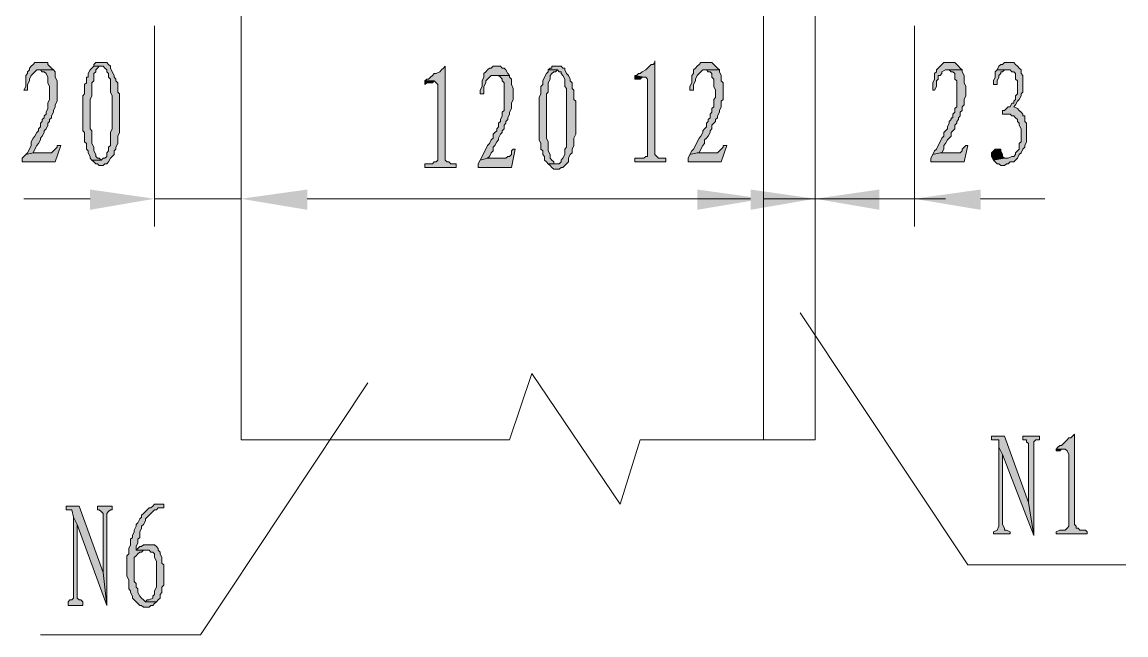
# Model space of a CAD drawing. Header units: inches. Extents: x 20 to 409, y 5 to 283.
# Drawn here: x 282.25 to 307.65, y 90.86 to 104.96 of the extents above; entities that cross this region are included whole.
import ezdxf

# ---------------------------------------------------------------- set-up
doc = ezdxf.new("R2010")
doc.units = ezdxf.units.IN
doc.header["$MEASUREMENT"] = 0
doc.layers.add('C00-00-00', color=7, linetype='Continuous')

msp = doc.modelspace()

# ---------------------------------------------------------------- hatches: boundary and pattern name
at = {"layer": 'C00-00-00'}
h = msp.add_hatch(color=0, dxfattribs=at)
h.dxf.hatch_style = 2
h.paths.add_polyline_path([(282.711, 104.031), (282.542, 104.031), (282.499, 103.988), (282.457, 103.946), (282.415, 103.904), (282.415, 103.861), (282.372, 103.819), (282.372, 103.777), (282.33, 103.734), (282.33, 103.48), (282.288, 103.396), (282.372, 103.396), (282.372, 103.48), (282.372, 103.523), (282.415, 103.607), (282.415, 103.65), (282.457, 103.734), (282.499, 103.777), (282.542, 103.819), (282.584, 103.861), (282.626, 103.861), (282.965, 103.861), (282.923, 103.904), (282.88, 103.946), (282.838, 103.988), (282.838, 104.031), (282.796, 104.031)])
h = msp.add_hatch(color=0, dxfattribs=at)
h.dxf.hatch_style = 2
h.paths.add_polyline_path([(283.896, 103.946), (283.854, 103.904), (283.812, 103.861), (283.769, 103.777), (283.769, 103.692), (283.727, 103.692), (283.727, 103.565), (283.685, 103.523), (283.685, 103.311), (283.642, 103.269), (283.642, 102.464), (283.685, 102.422), (283.685, 102.295), (283.685, 102.21), (283.727, 102.168), (283.727, 102.041), (283.769, 101.999), (283.769, 101.956), (283.812, 101.872), (283.812, 101.829), (283.854, 101.787), (284.066, 101.787), (284.023, 101.829), (283.981, 101.829), (283.939, 101.872), (283.939, 101.914), (283.896, 101.999), (283.896, 102.083), (283.854, 102.168), (283.854, 102.464), (283.812, 102.507), (283.812, 103.184), (283.854, 103.269), (283.854, 103.565), (283.896, 103.607), (283.896, 103.777), (283.939, 103.819), (283.939, 103.861), (283.981, 103.904), (284.023, 103.946), (284.066, 103.946)])
h = msp.add_hatch(color=0, dxfattribs=at)
h.dxf.hatch_style = 2
h.paths.add_polyline_path([(284.066, 104.031), (283.939, 104.031), (283.896, 103.988), (283.896, 103.946), (284.066, 103.946), (284.108, 103.946), (284.15, 103.904), (284.193, 103.861), (284.193, 103.819), (284.235, 103.777), (284.235, 103.692), (284.277, 103.65), (284.277, 103.353), (284.32, 103.269), (284.32, 102.845), (284.32, 102.507), (284.277, 102.422), (284.277, 102.126), (284.235, 102.083), (284.235, 101.999), (284.193, 101.956), (284.193, 101.872), (284.15, 101.829), (284.108, 101.829), (284.066, 101.787), (283.854, 101.787), (283.896, 101.745), (283.939, 101.702), (283.981, 101.702), (284.023, 101.66), (284.108, 101.66), (284.15, 101.702), (284.193, 101.702), (284.235, 101.745), (284.277, 101.829), (284.32, 101.872), (284.362, 101.914), (284.362, 101.999), (284.404, 102.041), (284.404, 102.083), (284.447, 102.168), (284.447, 102.337), (284.489, 102.422), (284.489, 103.311), (284.447, 103.353), (284.447, 103.565), (284.404, 103.607), (284.404, 103.65), (284.362, 103.692), (284.362, 103.734), (284.32, 103.819), (284.277, 103.904), (284.277, 103.946), (284.235, 103.988), (284.193, 104.031)])
h = msp.add_hatch(color=0, dxfattribs=at)
h.dxf.hatch_style = 2
h.paths.add_polyline_path([(291.982, 103.946), (291.94, 103.904), (291.897, 103.861), (291.855, 103.819), (291.77, 103.777), (291.728, 103.777), (291.686, 103.734), (291.643, 103.692), (291.601, 103.65), (291.559, 103.65), (291.516, 103.607), (291.728, 103.607), (291.77, 103.565), (291.813, 103.523), (291.813, 101.787), (291.77, 101.745), (291.728, 101.745), (291.686, 101.702), (291.516, 101.702), (291.516, 101.618), (292.236, 101.618), (292.236, 101.702), (292.109, 101.702), (292.067, 101.745), (292.024, 101.745), (291.982, 101.787)])
h = msp.add_hatch(color=0, dxfattribs=at)
h.dxf.hatch_style = 2
h.paths.add_polyline_path([(293.167, 103.946), (293.083, 103.946), (293.04, 103.904), (292.998, 103.904), (292.956, 103.861), (292.913, 103.819), (292.871, 103.777), (292.871, 103.692), (292.829, 103.607), (292.829, 103.48), (292.786, 103.396), (292.786, 103.311), (292.871, 103.311), (292.871, 103.48), (292.913, 103.565), (292.913, 103.607), (292.956, 103.65), (292.998, 103.692), (293.04, 103.734), (293.083, 103.734), (293.125, 103.734), (293.464, 103.734), (293.421, 103.777), (293.379, 103.861), (293.337, 103.904), (293.294, 103.904), (293.252, 103.946)])
h = msp.add_hatch(color=0, dxfattribs=at)
h.dxf.hatch_style = 2
h.paths.add_polyline_path([(294.564, 103.946), (294.437, 103.946), (294.437, 103.904), (294.395, 103.904), (294.353, 103.861), (294.564, 103.861), (294.607, 103.819), (294.649, 103.819), (294.649, 103.777), (294.691, 103.734), (294.734, 103.65), (294.734, 103.48), (294.776, 103.438), (294.776, 102.761), (294.776, 102.718), (294.776, 102.083), (294.734, 102.041), (294.734, 101.914), (294.691, 101.829), (294.649, 101.787), (294.649, 101.745), (294.607, 101.702), (294.353, 101.702), (294.395, 101.66), (294.437, 101.618), (294.48, 101.575), (294.607, 101.575), (294.649, 101.618), (294.691, 101.618), (294.734, 101.66), (294.776, 101.702), (294.818, 101.745), (294.818, 101.829), (294.861, 101.914), (294.903, 101.956), (294.903, 102.041), (294.945, 102.126), (294.945, 102.295), (294.988, 102.38), (294.988, 103.142), (294.945, 103.184), (294.945, 103.396), (294.903, 103.438), (294.903, 103.565), (294.861, 103.607), (294.861, 103.65), (294.818, 103.734), (294.776, 103.777), (294.734, 103.861), (294.734, 103.904), (294.691, 103.904), (294.649, 103.946)])
h = msp.add_hatch(color=0, dxfattribs=at)
h.dxf.hatch_style = 2
h.paths.add_polyline_path([(296.808, 104.073), (296.808, 104.031), (296.766, 103.988), (296.723, 103.988), (296.681, 103.946), (296.639, 103.904), (296.596, 103.861), (296.512, 103.819), (296.469, 103.777), (296.427, 103.777), (296.385, 103.734), (296.342, 103.734), (296.554, 103.692), (296.596, 103.692), (296.639, 103.65), (296.639, 101.872), (296.596, 101.872), (296.554, 101.829), (296.342, 101.829), (296.342, 101.745), (297.062, 101.745), (297.062, 101.829), (296.893, 101.829), (296.85, 101.872), (296.808, 101.914)])
h = msp.add_hatch(color=0, dxfattribs=at)
h.dxf.hatch_style = 2
h.paths.add_polyline_path([(298.036, 104.031), (297.866, 104.031), (297.824, 103.988), (297.782, 103.946), (297.739, 103.904), (297.697, 103.861), (297.697, 103.777), (297.655, 103.734), (297.655, 103.565), (297.612, 103.48), (297.612, 103.396), (297.697, 103.396), (297.697, 103.523), (297.739, 103.607), (297.739, 103.65), (297.782, 103.734), (297.824, 103.777), (297.866, 103.819), (297.909, 103.861), (297.951, 103.861), (298.29, 103.861), (298.247, 103.904), (298.205, 103.946), (298.163, 103.988), (298.12, 104.031)])
h = msp.add_hatch(color=0, dxfattribs=at)
h.dxf.hatch_style = 2
h.paths.add_polyline_path([(303.581, 104.031), (303.454, 104.031), (303.412, 103.988), (303.37, 103.946), (303.327, 103.904), (303.285, 103.861), (303.285, 103.819), (303.243, 103.777), (303.243, 103.65), (303.2, 103.565), (303.2, 103.396), (303.243, 103.396), (303.285, 103.48), (303.285, 103.607), (303.327, 103.65), (303.327, 103.734), (303.37, 103.734), (303.412, 103.777), (303.412, 103.819), (303.497, 103.861), (303.539, 103.861), (303.878, 103.861), (303.835, 103.904), (303.793, 103.946), (303.751, 103.988), (303.708, 104.031)])
h = msp.add_hatch(color=0, dxfattribs=at)
h.dxf.hatch_style = 2
h.paths.add_polyline_path([(304.936, 104.031), (304.851, 104.031), (304.809, 103.988), (304.767, 103.988), (304.724, 103.946), (304.682, 103.861), (304.978, 103.861), (305.021, 103.819), (305.063, 103.819), (305.105, 103.777), (305.105, 103.65), (305.148, 103.607), (305.148, 103.311), (305.105, 103.269), (305.105, 103.184), (305.063, 103.142), (305.063, 103.099), (305.021, 103.099), (304.978, 103.015), (304.936, 103.015), (304.894, 102.972), (304.851, 102.93), (304.809, 102.93), (304.809, 102.845), (304.978, 102.845), (305.021, 102.803), (305.063, 102.803), (305.105, 102.761), (305.148, 102.718), (305.148, 102.676), (305.19, 102.634), (305.19, 102.591), (305.232, 102.507), (305.232, 102.21), (305.19, 102.168), (305.19, 102.041), (305.148, 101.999), (305.105, 101.956), (305.105, 101.914), (305.063, 101.872), (305.021, 101.872), (304.936, 101.829), (304.851, 101.829), (304.597, 101.787), (304.64, 101.745), (304.682, 101.702), (304.724, 101.702), (304.767, 101.66), (304.851, 101.66), (304.894, 101.702), (304.936, 101.702), (304.978, 101.745), (305.063, 101.745), (305.105, 101.787), (305.148, 101.829), (305.19, 101.914), (305.232, 101.956), (305.275, 102.041), (305.317, 102.083), (305.317, 102.126), (305.359, 102.21), (305.359, 102.634), (305.317, 102.676), (305.317, 102.803), (305.275, 102.803), (305.275, 102.845), (305.232, 102.888), (305.19, 102.93), (305.148, 102.972), (305.063, 103.015), (305.105, 103.057), (305.148, 103.142), (305.19, 103.184), (305.232, 103.269), (305.232, 103.311), (305.275, 103.353), (305.275, 103.734), (305.232, 103.777), (305.232, 103.861), (305.19, 103.904), (305.148, 103.946), (305.105, 103.988), (305.063, 104.031)])
h = msp.add_hatch(color=0, dxfattribs=at)
h.dxf.hatch_style = 2
h.paths.add_polyline_path([(282.965, 103.861), (282.626, 103.861), (282.669, 103.861), (282.711, 103.819), (282.753, 103.819), (282.796, 103.777), (282.838, 103.692), (282.838, 103.565), (282.88, 103.48), (282.88, 103.184), (282.838, 103.099), (282.838, 102.972), (282.796, 102.888), (282.796, 102.845), (282.753, 102.803), (282.753, 102.761), (282.711, 102.718), (282.711, 102.676), (282.669, 102.634), (282.669, 102.549), (282.626, 102.507), (282.626, 102.464), (282.584, 102.422), (282.542, 102.337), (282.499, 102.295), (282.457, 102.21), (282.457, 102.126), (282.415, 102.041), (282.372, 101.956), (282.33, 101.914), (282.499, 101.956), (282.542, 102.041), (282.584, 102.126), (282.626, 102.168), (282.669, 102.253), (282.669, 102.295), (282.711, 102.337), (282.753, 102.422), (282.753, 102.464), (282.796, 102.507), (282.838, 102.591), (282.838, 102.634), (282.88, 102.676), (282.88, 102.718), (282.923, 102.761), (282.923, 102.803), (282.965, 102.888), (282.965, 102.93), (283.007, 103.015), (283.007, 103.057), (283.05, 103.142), (283.05, 103.607), (283.007, 103.692), (283.007, 103.819)])
h = msp.add_hatch(color=0, dxfattribs=at)
h.dxf.hatch_style = 2
h.paths.add_polyline_path([(293.464, 103.734), (293.125, 103.734), (293.167, 103.734), (293.21, 103.734), (293.252, 103.692), (293.294, 103.65), (293.294, 103.607), (293.337, 103.565), (293.337, 102.93), (293.294, 102.888), (293.294, 102.803), (293.252, 102.718), (293.252, 102.676), (293.21, 102.634), (293.21, 102.549), (293.167, 102.507), (293.167, 102.464), (293.125, 102.422), (293.083, 102.38), (293.083, 102.295), (293.04, 102.253), (292.998, 102.168), (292.956, 102.126), (292.913, 102.041), (292.871, 101.956), (292.829, 101.872), (292.786, 101.787), (292.956, 101.829), (292.998, 101.872), (293.04, 101.956), (293.083, 101.999), (293.083, 102.083), (293.125, 102.126), (293.167, 102.21), (293.21, 102.253), (293.21, 102.295), (293.252, 102.38), (293.294, 102.422), (293.294, 102.464), (293.337, 102.507), (293.337, 102.591), (293.379, 102.634), (293.379, 102.676), (293.421, 102.718), (293.421, 102.761), (293.464, 102.845), (293.464, 102.888), (293.506, 102.972), (293.506, 103.099), (293.548, 103.184), (293.548, 103.438), (293.506, 103.523), (293.506, 103.65), (293.464, 103.692)])
h = msp.add_hatch(color=0, dxfattribs=at)
h.dxf.hatch_style = 2
h.paths.add_polyline_path([(294.353, 103.861), (294.353, 103.819), (294.31, 103.777), (294.268, 103.692), (294.226, 103.607), (294.226, 103.523), (294.183, 103.48), (294.183, 103.311), (294.141, 103.226), (294.141, 102.253), (294.183, 102.168), (294.183, 102.126), (294.183, 102.041), (294.226, 101.999), (294.226, 101.914), (294.268, 101.872), (294.268, 101.787), (294.31, 101.745), (294.353, 101.702), (294.522, 101.702), (294.48, 101.702), (294.48, 101.745), (294.437, 101.787), (294.395, 101.829), (294.395, 101.914), (294.353, 101.999), (294.353, 102.21), (294.31, 102.295), (294.31, 103.311), (294.353, 103.353), (294.353, 103.565), (294.395, 103.65), (294.395, 103.734), (294.437, 103.777), (294.48, 103.819), (294.522, 103.819), (294.564, 103.861)])
h = msp.add_hatch(color=0, dxfattribs=at)
h.dxf.hatch_style = 2
h.paths.add_polyline_path([(296.342, 103.734), (296.342, 103.65), (296.385, 103.65), (296.469, 103.65), (296.512, 103.692), (296.554, 103.692)])
h = msp.add_hatch(color=0, dxfattribs=at)
h.dxf.hatch_style = 2
h.paths.add_polyline_path([(298.29, 103.861), (297.951, 103.861), (297.993, 103.861), (298.036, 103.819), (298.078, 103.819), (298.12, 103.777), (298.12, 103.692), (298.163, 103.65), (298.163, 103.48), (298.205, 103.396), (298.205, 103.226), (298.163, 103.184), (298.163, 103.015), (298.12, 102.972), (298.12, 102.888), (298.078, 102.845), (298.078, 102.761), (298.036, 102.718), (298.036, 102.676), (297.993, 102.634), (297.993, 102.549), (297.951, 102.507), (297.909, 102.464), (297.909, 102.422), (297.866, 102.337), (297.824, 102.295), (297.782, 102.21), (297.739, 102.126), (297.697, 102.041), (297.655, 101.999), (297.612, 101.914), (297.782, 101.956), (297.824, 101.956), (297.866, 102.041), (297.909, 102.126), (297.951, 102.168), (297.951, 102.253), (297.993, 102.295), (298.036, 102.337), (298.078, 102.422), (298.078, 102.464), (298.12, 102.507), (298.12, 102.591), (298.163, 102.634), (298.205, 102.676), (298.205, 102.718), (298.247, 102.761), (298.247, 102.803), (298.29, 102.888), (298.29, 102.93), (298.332, 103.015), (298.332, 103.142), (298.374, 103.184), (298.374, 103.565), (298.332, 103.607), (298.332, 103.734), (298.29, 103.819)])
h = msp.add_hatch(color=0, dxfattribs=at)
h.dxf.hatch_style = 2
h.paths.add_polyline_path([(303.878, 103.861), (303.539, 103.861), (303.581, 103.861), (303.624, 103.819), (303.666, 103.819), (303.708, 103.777), (303.708, 103.65), (303.751, 103.607), (303.751, 103.015), (303.708, 102.972), (303.708, 102.888), (303.666, 102.845), (303.666, 102.761), (303.624, 102.761), (303.624, 102.718), (303.581, 102.676), (303.581, 102.634), (303.539, 102.549), (303.539, 102.507), (303.497, 102.464), (303.454, 102.422), (303.454, 102.337), (303.412, 102.295), (303.37, 102.21), (303.327, 102.126), (303.285, 102.041), (303.243, 101.999), (303.2, 101.914), (303.37, 101.956), (303.412, 101.956), (303.454, 102.041), (303.454, 102.126), (303.497, 102.168), (303.539, 102.253), (303.581, 102.295), (303.624, 102.337), (303.624, 102.422), (303.666, 102.464), (303.708, 102.507), (303.708, 102.591), (303.751, 102.634), (303.751, 102.676), (303.793, 102.718), (303.793, 102.761), (303.835, 102.803), (303.835, 102.888), (303.878, 102.93), (303.878, 103.015), (303.92, 103.057), (303.92, 103.184), (303.962, 103.269), (303.962, 103.48), (303.92, 103.565), (303.92, 103.734), (303.878, 103.819)])
h = msp.add_hatch(color=0, dxfattribs=at)
h.dxf.hatch_style = 2
h.paths.add_polyline_path([(304.682, 103.861), (304.64, 103.819), (304.64, 103.692), (304.597, 103.607), (304.597, 103.523), (304.682, 103.523), (304.682, 103.607), (304.724, 103.692), (304.724, 103.734), (304.767, 103.777), (304.767, 103.819), (304.809, 103.819), (304.851, 103.861), (304.936, 103.861)])
h = msp.add_hatch(color=0, dxfattribs=at)
h.dxf.hatch_style = 2
h.paths.add_polyline_path([(291.516, 103.607), (291.516, 103.523), (291.559, 103.565), (291.686, 103.565), (291.728, 103.607)])
h = msp.add_hatch(color=0, dxfattribs=at)
h.dxf.hatch_style = 2
h.paths.add_polyline_path([(283.134, 102.126), (283.05, 102.126), (283.05, 102.083), (283.007, 102.041), (282.965, 101.999), (282.923, 101.956), (282.499, 101.956), (282.33, 101.914), (282.245, 101.829), (282.245, 101.745), (283.007, 101.745)])
h = msp.add_hatch(color=0, dxfattribs=at)
h.dxf.hatch_style = 2
h.paths.add_polyline_path([(298.459, 102.126), (298.374, 102.126), (298.374, 102.083), (298.332, 102.041), (298.29, 101.999), (298.247, 101.956), (297.782, 101.956), (297.612, 101.914), (297.57, 101.829), (297.57, 101.745), (298.332, 101.745)])
h = msp.add_hatch(color=0, dxfattribs=at)
h.dxf.hatch_style = 2
h.paths.add_polyline_path([(304.005, 102.126), (303.962, 102.126), (303.92, 102.083), (303.878, 102.041), (303.878, 101.999), (303.835, 101.956), (303.37, 101.956), (303.2, 101.914), (303.158, 101.829), (303.158, 101.745), (303.92, 101.745)])
h = msp.add_hatch(color=0, dxfattribs=at)
h.dxf.hatch_style = 2
h.paths.add_polyline_path([(293.591, 102.041), (293.548, 102.041), (293.506, 101.999), (293.506, 101.914), (293.464, 101.872), (293.421, 101.872), (293.379, 101.829), (292.956, 101.829), (292.786, 101.787), (292.744, 101.702), (292.744, 101.618), (293.506, 101.618)])
h = msp.add_hatch(color=0, dxfattribs=at)
h.dxf.hatch_style = 2
h.paths.add_polyline_path([(304.682, 102.041), (304.64, 102.041), (304.597, 101.999), (304.555, 101.956), (304.555, 101.872), (304.597, 101.787), (304.851, 101.829), (304.809, 101.872), (304.809, 101.914), (304.767, 101.999), (304.767, 102.041), (304.724, 102.041)])
h = msp.add_hatch(color=0, dxfattribs=at)
h.dxf.hatch_style = 2
h.paths.add_polyline_path([(283.812, 101.11), (283.812, 100.644), (285.293, 100.898)])
h = msp.add_hatch(color=0, dxfattribs=at)
h.dxf.hatch_style = 2
h.paths.add_polyline_path([(288.807, 101.11), (288.807, 100.644), (287.283, 100.898)])
h = msp.add_hatch(color=0, dxfattribs=at)
h.dxf.hatch_style = 2
h.paths.add_polyline_path([(288.807, 101.11), (288.807, 100.644), (287.283, 100.898)])
h = msp.add_hatch(color=0, dxfattribs=at)
h.dxf.hatch_style = 2
h.paths.add_polyline_path([(297.782, 101.11), (297.782, 100.644), (299.306, 100.898)])
h = msp.add_hatch(color=0, dxfattribs=at)
h.dxf.hatch_style = 2
h.paths.add_polyline_path([(297.782, 101.11), (297.782, 100.644), (299.306, 100.898)])
h = msp.add_hatch(color=0, dxfattribs=at)
h.dxf.hatch_style = 2
h.paths.add_polyline_path([(299.009, 101.11), (299.009, 100.644), (300.491, 100.898)])
h = msp.add_hatch(color=0, dxfattribs=at)
h.dxf.hatch_style = 2
h.paths.add_polyline_path([(301.973, 101.11), (301.973, 100.644), (300.491, 100.898)])
h = msp.add_hatch(color=0, dxfattribs=at)
h.dxf.hatch_style = 2
h.paths.add_polyline_path([(304.301, 101.11), (304.301, 100.644), (302.777, 100.898)])
h = msp.add_hatch(color=0, dxfattribs=at)
h.dxf.hatch_style = 2
h.paths.add_polyline_path([(304.851, 95.437), (304.555, 95.437), (304.555, 95.352), (304.724, 95.352), (304.724, 95.183), (304.809, 95.014), (305.529, 93.151), (305.402, 93.913)])
h = msp.add_hatch(color=0, dxfattribs=at)
h.dxf.hatch_style = 2
h.paths.add_polyline_path([(305.656, 95.437), (305.275, 95.437), (305.275, 95.352), (305.359, 95.352), (305.359, 95.31), (305.402, 95.268), (305.402, 93.913), (305.529, 93.151), (305.529, 95.31), (305.571, 95.352), (305.656, 95.352)])
h = msp.add_hatch(color=0, dxfattribs=at)
h.dxf.hatch_style = 2
h.paths.add_polyline_path([(306.46, 95.479), (306.418, 95.437), (306.375, 95.395), (306.333, 95.395), (306.291, 95.352), (306.248, 95.31), (306.206, 95.268), (306.164, 95.225), (306.121, 95.225), (306.079, 95.183), (306.037, 95.141), (306.248, 95.141), (306.291, 95.098), (306.333, 95.014), (306.333, 93.363), (306.291, 93.32), (306.248, 93.278), (306.121, 93.278), (306.037, 93.236), (306.037, 93.193), (306.756, 93.193), (306.756, 93.236), (306.714, 93.278), (306.587, 93.278), (306.545, 93.32), (306.502, 93.32), (306.502, 93.363), (306.46, 93.405)])
h = msp.add_hatch(color=0, dxfattribs=at)
h.dxf.hatch_style = 2
h.paths.add_polyline_path([(304.724, 95.183), (304.724, 93.363), (304.682, 93.278), (304.597, 93.236), (304.597, 93.193), (304.978, 93.193), (304.978, 93.236), (304.894, 93.278), (304.851, 93.278), (304.851, 93.32), (304.809, 93.405), (304.809, 95.014)])
h = msp.add_hatch(color=0, dxfattribs=at)
h.dxf.hatch_style = 2
h.paths.add_polyline_path([(306.037, 95.141), (306.037, 95.098), (306.079, 95.098), (306.121, 95.098), (306.164, 95.141), (306.248, 95.141)])
h = msp.add_hatch(color=0, dxfattribs=at)
h.dxf.hatch_style = 2
h.paths.add_polyline_path([(283.558, 93.828), (283.261, 93.828), (283.261, 93.744), (283.388, 93.744), (283.431, 93.574), (283.515, 93.405), (284.193, 91.542), (284.108, 92.304)])
h = msp.add_hatch(color=0, dxfattribs=at)
h.dxf.hatch_style = 2
h.paths.add_polyline_path([(284.32, 93.828), (283.981, 93.828), (283.981, 93.744), (284.023, 93.744), (284.066, 93.701), (284.108, 93.659), (284.108, 92.304), (284.193, 91.542), (284.193, 93.659), (284.235, 93.701), (284.277, 93.744), (284.32, 93.744)])
h = msp.add_hatch(color=0, dxfattribs=at)
h.dxf.hatch_style = 2
h.paths.add_polyline_path([(285.505, 93.871), (285.293, 93.871), (285.251, 93.828), (285.209, 93.786), (285.166, 93.786), (285.124, 93.744), (285.082, 93.701), (285.039, 93.659), (284.997, 93.617), (284.997, 93.574), (284.955, 93.532), (284.912, 93.447), (284.87, 93.405), (284.87, 93.363), (284.828, 93.278), (284.828, 93.236), (284.785, 93.151), (284.785, 93.109), (284.743, 93.066), (284.743, 92.939), (284.701, 92.855), (284.701, 92.812), (284.701, 92.728), (284.658, 92.685), (284.658, 92.22), (284.701, 92.135), (284.701, 91.923), (284.743, 91.881), (284.743, 91.839), (284.785, 91.754), (284.785, 91.712), (284.828, 91.669), (284.87, 91.627), (284.912, 91.585), (284.955, 91.542), (284.997, 91.542), (285.039, 91.5), (285.166, 91.5), (285.209, 91.542), (285.251, 91.542), (285.293, 91.585), (285.336, 91.627), (285.082, 91.627), (285.039, 91.669), (284.997, 91.712), (284.955, 91.754), (284.912, 91.839), (284.912, 91.923), (284.87, 91.966), (284.87, 92.05), (284.828, 92.093), (284.828, 92.643), (284.87, 92.685), (284.912, 92.728), (284.955, 92.77), (284.997, 92.77), (285.039, 92.812), (285.166, 92.812), (284.87, 92.812), (284.87, 92.897), (284.912, 92.982), (284.912, 93.066), (284.955, 93.109), (284.955, 93.236), (284.997, 93.32), (284.997, 93.363), (285.039, 93.405), (285.082, 93.49), (285.082, 93.532), (285.124, 93.574), (285.166, 93.617), (285.209, 93.659), (285.251, 93.701), (285.293, 93.744), (285.336, 93.744), (285.378, 93.786), (285.505, 93.786)])
h = msp.add_hatch(color=0, dxfattribs=at)
h.dxf.hatch_style = 2
h.paths.add_polyline_path([(283.431, 93.574), (283.431, 91.712), (283.388, 91.669), (283.346, 91.669), (283.304, 91.627), (283.304, 91.542), (283.642, 91.542), (283.642, 91.627), (283.6, 91.669), (283.558, 91.669), (283.515, 91.712), (283.515, 93.405)])
h = msp.add_hatch(color=0, dxfattribs=at)
h.dxf.hatch_style = 2
h.paths.add_polyline_path([(285.209, 92.939), (285.039, 92.939), (284.997, 92.897), (284.955, 92.897), (284.912, 92.855), (284.87, 92.812), (285.166, 92.812), (285.209, 92.77), (285.251, 92.77), (285.293, 92.728), (285.293, 92.643), (285.336, 92.558), (285.336, 91.966), (285.293, 91.881), (285.293, 91.839), (285.293, 91.796), (285.251, 91.754), (285.251, 91.712), (285.166, 91.669), (285.124, 91.669), (285.082, 91.627), (285.336, 91.627), (285.378, 91.669), (285.42, 91.712), (285.42, 91.796), (285.463, 91.839), (285.463, 91.966), (285.505, 92.008), (285.505, 92.474), (285.463, 92.516), (285.463, 92.643), (285.42, 92.728), (285.42, 92.77), (285.378, 92.812), (285.378, 92.855), (285.336, 92.897), (285.293, 92.939)])

# ---------------------------------------------------------------- linework, layer by layer
at = {"layer": 'C00-00-00', "color": 0, "lineweight": 0}
for points in [[(287.283, 95.352), (287.283, 114.021)], [(299.306, 95.352), (299.306, 114.021)], [(300.491, 95.352), (300.491, 114.021)], [(285.293, 104.877), (285.293, 100.263)], [(287.283, 104.877), (287.283, 100.263)], [(302.777, 104.877), (302.777, 100.263)], [(287.283, 102.21), (287.283, 100.263)], [(299.306, 102.21), (299.306, 100.263)], [(299.306, 100.898), (299.306, 101.491)], [(300.491, 100.898), (300.491, 101.491)], [(300.491, 100.898), (300.491, 101.491)], [(283.812, 100.898), (282.288, 100.898)], [(285.293, 100.898), (287.283, 100.898)], [(288.807, 100.898), (297.782, 100.898)], [(288.807, 100.898), (290.289, 100.898)], [(297.782, 100.898), (296.3, 100.898)], [(299.009, 100.898), (297.485, 100.898)], [(299.306, 100.898), (300.491, 100.898)], [(300.491, 100.898), (302.777, 100.898)], [(301.973, 100.898), (303.497, 100.898)], [(304.301, 100.898), (305.783, 100.898)], [(307.645, 92.474), (304.005, 92.474), (300.152, 98.273)], [(300.491, 95.352), (296.469, 95.352), (296.004, 93.871), (293.972, 96.876), (293.464, 95.352), (287.283, 95.352)], [(282.669, 90.865), (286.352, 90.865), (290.204, 96.665)]]:
    msp.add_lwpolyline(points, dxfattribs=at)
for points in [[(282.711, 104.031), (282.542, 104.031), (282.499, 103.988), (282.457, 103.946), (282.415, 103.904), (282.415, 103.861), (282.372, 103.819), (282.372, 103.777), (282.33, 103.734), (282.33, 103.48), (282.288, 103.396), (282.372, 103.396), (282.372, 103.48), (282.372, 103.523), (282.415, 103.607), (282.415, 103.65), (282.457, 103.734), (282.499, 103.777), (282.542, 103.819), (282.584, 103.861), (282.626, 103.861), (282.965, 103.861), (282.923, 103.904), (282.88, 103.946), (282.838, 103.988), (282.838, 104.031), (282.796, 104.031)], [(283.896, 103.946), (283.854, 103.904), (283.812, 103.861), (283.769, 103.777), (283.769, 103.692), (283.727, 103.692), (283.727, 103.565), (283.685, 103.523), (283.685, 103.311), (283.642, 103.269), (283.642, 102.464), (283.685, 102.422), (283.685, 102.295), (283.685, 102.21), (283.727, 102.168), (283.727, 102.041), (283.769, 101.999), (283.769, 101.956), (283.812, 101.872), (283.812, 101.829), (283.854, 101.787), (284.066, 101.787), (284.023, 101.829), (283.981, 101.829), (283.939, 101.872), (283.939, 101.914), (283.896, 101.999), (283.896, 102.083), (283.854, 102.168), (283.854, 102.464), (283.812, 102.507), (283.812, 103.184), (283.854, 103.269), (283.854, 103.565), (283.896, 103.607), (283.896, 103.777), (283.939, 103.819), (283.939, 103.861), (283.981, 103.904), (284.023, 103.946), (284.066, 103.946)], [(284.066, 104.031), (283.939, 104.031), (283.896, 103.988), (283.896, 103.946), (284.066, 103.946), (284.108, 103.946), (284.15, 103.904), (284.193, 103.861), (284.193, 103.819), (284.235, 103.777), (284.235, 103.692), (284.277, 103.65), (284.277, 103.353), (284.32, 103.269), (284.32, 102.845), (284.32, 102.507), (284.277, 102.422), (284.277, 102.126), (284.235, 102.083), (284.235, 101.999), (284.193, 101.956), (284.193, 101.872), (284.15, 101.829), (284.108, 101.829), (284.066, 101.787), (283.854, 101.787), (283.896, 101.745), (283.939, 101.702), (283.981, 101.702), (284.023, 101.66), (284.108, 101.66), (284.15, 101.702), (284.193, 101.702), (284.235, 101.745), (284.277, 101.829), (284.32, 101.872), (284.362, 101.914), (284.362, 101.999), (284.404, 102.041), (284.404, 102.083), (284.447, 102.168), (284.447, 102.337), (284.489, 102.422), (284.489, 103.311), (284.447, 103.353), (284.447, 103.565), (284.404, 103.607), (284.404, 103.65), (284.362, 103.692), (284.362, 103.734), (284.32, 103.819), (284.277, 103.904), (284.277, 103.946), (284.235, 103.988), (284.193, 104.031)], [(291.982, 103.946), (291.94, 103.904), (291.897, 103.861), (291.855, 103.819), (291.77, 103.777), (291.728, 103.777), (291.686, 103.734), (291.643, 103.692), (291.601, 103.65), (291.559, 103.65), (291.516, 103.607), (291.728, 103.607), (291.77, 103.565), (291.813, 103.523), (291.813, 101.787), (291.77, 101.745), (291.728, 101.745), (291.686, 101.702), (291.516, 101.702), (291.516, 101.618), (292.236, 101.618), (292.236, 101.702), (292.109, 101.702), (292.067, 101.745), (292.024, 101.745), (291.982, 101.787)], [(293.167, 103.946), (293.083, 103.946), (293.04, 103.904), (292.998, 103.904), (292.956, 103.861), (292.913, 103.819), (292.871, 103.777), (292.871, 103.692), (292.829, 103.607), (292.829, 103.48), (292.786, 103.396), (292.786, 103.311), (292.871, 103.311), (292.871, 103.48), (292.913, 103.565), (292.913, 103.607), (292.956, 103.65), (292.998, 103.692), (293.04, 103.734), (293.083, 103.734), (293.125, 103.734), (293.464, 103.734), (293.421, 103.777), (293.379, 103.861), (293.337, 103.904), (293.294, 103.904), (293.252, 103.946)], [(294.564, 103.946), (294.437, 103.946), (294.437, 103.904), (294.395, 103.904), (294.353, 103.861), (294.564, 103.861), (294.607, 103.819), (294.649, 103.819), (294.649, 103.777), (294.691, 103.734), (294.734, 103.65), (294.734, 103.48), (294.776, 103.438), (294.776, 102.761), (294.776, 102.718), (294.776, 102.083), (294.734, 102.041), (294.734, 101.914), (294.691, 101.829), (294.649, 101.787), (294.649, 101.745), (294.607, 101.702), (294.353, 101.702), (294.395, 101.66), (294.437, 101.618), (294.48, 101.575), (294.607, 101.575), (294.649, 101.618), (294.691, 101.618), (294.734, 101.66), (294.776, 101.702), (294.818, 101.745), (294.818, 101.829), (294.861, 101.914), (294.903, 101.956), (294.903, 102.041), (294.945, 102.126), (294.945, 102.295), (294.988, 102.38), (294.988, 103.142), (294.945, 103.184), (294.945, 103.396), (294.903, 103.438), (294.903, 103.565), (294.861, 103.607), (294.861, 103.65), (294.818, 103.734), (294.776, 103.777), (294.734, 103.861), (294.734, 103.904), (294.691, 103.904), (294.649, 103.946)], [(296.808, 104.073), (296.808, 104.031), (296.766, 103.988), (296.723, 103.988), (296.681, 103.946), (296.639, 103.904), (296.596, 103.861), (296.512, 103.819), (296.469, 103.777), (296.427, 103.777), (296.385, 103.734), (296.342, 103.734), (296.554, 103.692), (296.596, 103.692), (296.639, 103.65), (296.639, 101.872), (296.596, 101.872), (296.554, 101.829), (296.342, 101.829), (296.342, 101.745), (297.062, 101.745), (297.062, 101.829), (296.893, 101.829), (296.85, 101.872), (296.808, 101.914)], [(298.036, 104.031), (297.866, 104.031), (297.824, 103.988), (297.782, 103.946), (297.739, 103.904), (297.697, 103.861), (297.697, 103.777), (297.655, 103.734), (297.655, 103.565), (297.612, 103.48), (297.612, 103.396), (297.697, 103.396), (297.697, 103.523), (297.739, 103.607), (297.739, 103.65), (297.782, 103.734), (297.824, 103.777), (297.866, 103.819), (297.909, 103.861), (297.951, 103.861), (298.29, 103.861), (298.247, 103.904), (298.205, 103.946), (298.163, 103.988), (298.12, 104.031)], [(303.581, 104.031), (303.454, 104.031), (303.412, 103.988), (303.37, 103.946), (303.327, 103.904), (303.285, 103.861), (303.285, 103.819), (303.243, 103.777), (303.243, 103.65), (303.2, 103.565), (303.2, 103.396), (303.243, 103.396), (303.285, 103.48), (303.285, 103.607), (303.327, 103.65), (303.327, 103.734), (303.37, 103.734), (303.412, 103.777), (303.412, 103.819), (303.497, 103.861), (303.539, 103.861), (303.878, 103.861), (303.835, 103.904), (303.793, 103.946), (303.751, 103.988), (303.708, 104.031)], [(304.936, 104.031), (304.851, 104.031), (304.809, 103.988), (304.767, 103.988), (304.724, 103.946), (304.682, 103.861), (304.978, 103.861), (305.021, 103.819), (305.063, 103.819), (305.105, 103.777), (305.105, 103.65), (305.148, 103.607), (305.148, 103.311), (305.105, 103.269), (305.105, 103.184), (305.063, 103.142), (305.063, 103.099), (305.021, 103.099), (304.978, 103.015), (304.936, 103.015), (304.894, 102.972), (304.851, 102.93), (304.809, 102.93), (304.809, 102.845), (304.978, 102.845), (305.021, 102.803), (305.063, 102.803), (305.105, 102.761), (305.148, 102.718), (305.148, 102.676), (305.19, 102.634), (305.19, 102.591), (305.232, 102.507), (305.232, 102.21), (305.19, 102.168), (305.19, 102.041), (305.148, 101.999), (305.105, 101.956), (305.105, 101.914), (305.063, 101.872), (305.021, 101.872), (304.936, 101.829), (304.851, 101.829), (304.597, 101.787), (304.64, 101.745), (304.682, 101.702), (304.724, 101.702), (304.767, 101.66), (304.851, 101.66), (304.894, 101.702), (304.936, 101.702), (304.978, 101.745), (305.063, 101.745), (305.105, 101.787), (305.148, 101.829), (305.19, 101.914), (305.232, 101.956), (305.275, 102.041), (305.317, 102.083), (305.317, 102.126), (305.359, 102.21), (305.359, 102.634), (305.317, 102.676), (305.317, 102.803), (305.275, 102.803), (305.275, 102.845), (305.232, 102.888), (305.19, 102.93), (305.148, 102.972), (305.063, 103.015), (305.105, 103.057), (305.148, 103.142), (305.19, 103.184), (305.232, 103.269), (305.232, 103.311), (305.275, 103.353), (305.275, 103.734), (305.232, 103.777), (305.232, 103.861), (305.19, 103.904), (305.148, 103.946), (305.105, 103.988), (305.063, 104.031)], [(282.965, 103.861), (282.626, 103.861), (282.669, 103.861), (282.711, 103.819), (282.753, 103.819), (282.796, 103.777), (282.838, 103.692), (282.838, 103.565), (282.88, 103.48), (282.88, 103.184), (282.838, 103.099), (282.838, 102.972), (282.796, 102.888), (282.796, 102.845), (282.753, 102.803), (282.753, 102.761), (282.711, 102.718), (282.711, 102.676), (282.669, 102.634), (282.669, 102.549), (282.626, 102.507), (282.626, 102.464), (282.584, 102.422), (282.542, 102.337), (282.499, 102.295), (282.457, 102.21), (282.457, 102.126), (282.415, 102.041), (282.372, 101.956), (282.33, 101.914), (282.499, 101.956), (282.542, 102.041), (282.584, 102.126), (282.626, 102.168), (282.669, 102.253), (282.669, 102.295), (282.711, 102.337), (282.753, 102.422), (282.753, 102.464), (282.796, 102.507), (282.838, 102.591), (282.838, 102.634), (282.88, 102.676), (282.88, 102.718), (282.923, 102.761), (282.923, 102.803), (282.965, 102.888), (282.965, 102.93), (283.007, 103.015), (283.007, 103.057), (283.05, 103.142), (283.05, 103.607), (283.007, 103.692), (283.007, 103.819)], [(293.464, 103.734), (293.125, 103.734), (293.167, 103.734), (293.21, 103.734), (293.252, 103.692), (293.294, 103.65), (293.294, 103.607), (293.337, 103.565), (293.337, 102.93), (293.294, 102.888), (293.294, 102.803), (293.252, 102.718), (293.252, 102.676), (293.21, 102.634), (293.21, 102.549), (293.167, 102.507), (293.167, 102.464), (293.125, 102.422), (293.083, 102.38), (293.083, 102.295), (293.04, 102.253), (292.998, 102.168), (292.956, 102.126), (292.913, 102.041), (292.871, 101.956), (292.829, 101.872), (292.786, 101.787), (292.956, 101.829), (292.998, 101.872), (293.04, 101.956), (293.083, 101.999), (293.083, 102.083), (293.125, 102.126), (293.167, 102.21), (293.21, 102.253), (293.21, 102.295), (293.252, 102.38), (293.294, 102.422), (293.294, 102.464), (293.337, 102.507), (293.337, 102.591), (293.379, 102.634), (293.379, 102.676), (293.421, 102.718), (293.421, 102.761), (293.464, 102.845), (293.464, 102.888), (293.506, 102.972), (293.506, 103.099), (293.548, 103.184), (293.548, 103.438), (293.506, 103.523), (293.506, 103.65), (293.464, 103.692)], [(294.353, 103.861), (294.353, 103.819), (294.31, 103.777), (294.268, 103.692), (294.226, 103.607), (294.226, 103.523), (294.183, 103.48), (294.183, 103.311), (294.141, 103.226), (294.141, 102.253), (294.183, 102.168), (294.183, 102.126), (294.183, 102.041), (294.226, 101.999), (294.226, 101.914), (294.268, 101.872), (294.268, 101.787), (294.31, 101.745), (294.353, 101.702), (294.522, 101.702), (294.48, 101.702), (294.48, 101.745), (294.437, 101.787), (294.395, 101.829), (294.395, 101.914), (294.353, 101.999), (294.353, 102.21), (294.31, 102.295), (294.31, 103.311), (294.353, 103.353), (294.353, 103.565), (294.395, 103.65), (294.395, 103.734), (294.437, 103.777), (294.48, 103.819), (294.522, 103.819), (294.564, 103.861)], [(296.342, 103.734), (296.342, 103.65), (296.385, 103.65), (296.469, 103.65), (296.512, 103.692), (296.554, 103.692)], [(298.29, 103.861), (297.951, 103.861), (297.993, 103.861), (298.036, 103.819), (298.078, 103.819), (298.12, 103.777), (298.12, 103.692), (298.163, 103.65), (298.163, 103.48), (298.205, 103.396), (298.205, 103.226), (298.163, 103.184), (298.163, 103.015), (298.12, 102.972), (298.12, 102.888), (298.078, 102.845), (298.078, 102.761), (298.036, 102.718), (298.036, 102.676), (297.993, 102.634), (297.993, 102.549), (297.951, 102.507), (297.909, 102.464), (297.909, 102.422), (297.866, 102.337), (297.824, 102.295), (297.782, 102.21), (297.739, 102.126), (297.697, 102.041), (297.655, 101.999), (297.612, 101.914), (297.782, 101.956), (297.824, 101.956), (297.866, 102.041), (297.909, 102.126), (297.951, 102.168), (297.951, 102.253), (297.993, 102.295), (298.036, 102.337), (298.078, 102.422), (298.078, 102.464), (298.12, 102.507), (298.12, 102.591), (298.163, 102.634), (298.205, 102.676), (298.205, 102.718), (298.247, 102.761), (298.247, 102.803), (298.29, 102.888), (298.29, 102.93), (298.332, 103.015), (298.332, 103.142), (298.374, 103.184), (298.374, 103.565), (298.332, 103.607), (298.332, 103.734), (298.29, 103.819)], [(303.878, 103.861), (303.539, 103.861), (303.581, 103.861), (303.624, 103.819), (303.666, 103.819), (303.708, 103.777), (303.708, 103.65), (303.751, 103.607), (303.751, 103.015), (303.708, 102.972), (303.708, 102.888), (303.666, 102.845), (303.666, 102.761), (303.624, 102.761), (303.624, 102.718), (303.581, 102.676), (303.581, 102.634), (303.539, 102.549), (303.539, 102.507), (303.497, 102.464), (303.454, 102.422), (303.454, 102.337), (303.412, 102.295), (303.37, 102.21), (303.327, 102.126), (303.285, 102.041), (303.243, 101.999), (303.2, 101.914), (303.37, 101.956), (303.412, 101.956), (303.454, 102.041), (303.454, 102.126), (303.497, 102.168), (303.539, 102.253), (303.581, 102.295), (303.624, 102.337), (303.624, 102.422), (303.666, 102.464), (303.708, 102.507), (303.708, 102.591), (303.751, 102.634), (303.751, 102.676), (303.793, 102.718), (303.793, 102.761), (303.835, 102.803), (303.835, 102.888), (303.878, 102.93), (303.878, 103.015), (303.92, 103.057), (303.92, 103.184), (303.962, 103.269), (303.962, 103.48), (303.92, 103.565), (303.92, 103.734), (303.878, 103.819)], [(304.682, 103.861), (304.64, 103.819), (304.64, 103.692), (304.597, 103.607), (304.597, 103.523), (304.682, 103.523), (304.682, 103.607), (304.724, 103.692), (304.724, 103.734), (304.767, 103.777), (304.767, 103.819), (304.809, 103.819), (304.851, 103.861), (304.936, 103.861)], [(291.516, 103.607), (291.516, 103.523), (291.559, 103.565), (291.686, 103.565), (291.728, 103.607)], [(283.134, 102.126), (283.05, 102.126), (283.05, 102.083), (283.007, 102.041), (282.965, 101.999), (282.923, 101.956), (282.499, 101.956), (282.33, 101.914), (282.245, 101.829), (282.245, 101.745), (283.007, 101.745)], [(298.459, 102.126), (298.374, 102.126), (298.374, 102.083), (298.332, 102.041), (298.29, 101.999), (298.247, 101.956), (297.782, 101.956), (297.612, 101.914), (297.57, 101.829), (297.57, 101.745), (298.332, 101.745)], [(304.005, 102.126), (303.962, 102.126), (303.92, 102.083), (303.878, 102.041), (303.878, 101.999), (303.835, 101.956), (303.37, 101.956), (303.2, 101.914), (303.158, 101.829), (303.158, 101.745), (303.92, 101.745)], [(293.591, 102.041), (293.548, 102.041), (293.506, 101.999), (293.506, 101.914), (293.464, 101.872), (293.421, 101.872), (293.379, 101.829), (292.956, 101.829), (292.786, 101.787), (292.744, 101.702), (292.744, 101.618), (293.506, 101.618)], [(304.682, 102.041), (304.64, 102.041), (304.597, 101.999), (304.555, 101.956), (304.555, 101.872), (304.597, 101.787), (304.851, 101.829), (304.809, 101.872), (304.809, 101.914), (304.767, 101.999), (304.767, 102.041), (304.724, 102.041)], [(304.851, 95.437), (304.555, 95.437), (304.555, 95.352), (304.724, 95.352), (304.724, 95.183), (304.809, 95.014), (305.529, 93.151), (305.402, 93.913)], [(305.656, 95.437), (305.275, 95.437), (305.275, 95.352), (305.359, 95.352), (305.359, 95.31), (305.402, 95.268), (305.402, 93.913), (305.529, 93.151), (305.529, 95.31), (305.571, 95.352), (305.656, 95.352)], [(306.46, 95.479), (306.418, 95.437), (306.375, 95.395), (306.333, 95.395), (306.291, 95.352), (306.248, 95.31), (306.206, 95.268), (306.164, 95.225), (306.121, 95.225), (306.079, 95.183), (306.037, 95.141), (306.248, 95.141), (306.291, 95.098), (306.333, 95.014), (306.333, 93.363), (306.291, 93.32), (306.248, 93.278), (306.121, 93.278), (306.037, 93.236), (306.037, 93.193), (306.756, 93.193), (306.756, 93.236), (306.714, 93.278), (306.587, 93.278), (306.545, 93.32), (306.502, 93.32), (306.502, 93.363), (306.46, 93.405)], [(304.724, 95.183), (304.724, 93.363), (304.682, 93.278), (304.597, 93.236), (304.597, 93.193), (304.978, 93.193), (304.978, 93.236), (304.894, 93.278), (304.851, 93.278), (304.851, 93.32), (304.809, 93.405), (304.809, 95.014)], [(306.037, 95.141), (306.037, 95.098), (306.079, 95.098), (306.121, 95.098), (306.164, 95.141), (306.248, 95.141)], [(283.558, 93.828), (283.261, 93.828), (283.261, 93.744), (283.388, 93.744), (283.431, 93.574), (283.515, 93.405), (284.193, 91.542), (284.108, 92.304)], [(284.32, 93.828), (283.981, 93.828), (283.981, 93.744), (284.023, 93.744), (284.066, 93.701), (284.108, 93.659), (284.108, 92.304), (284.193, 91.542), (284.193, 93.659), (284.235, 93.701), (284.277, 93.744), (284.32, 93.744)], [(285.505, 93.871), (285.293, 93.871), (285.251, 93.828), (285.209, 93.786), (285.166, 93.786), (285.124, 93.744), (285.082, 93.701), (285.039, 93.659), (284.997, 93.617), (284.997, 93.574), (284.955, 93.532), (284.912, 93.447), (284.87, 93.405), (284.87, 93.363), (284.828, 93.278), (284.828, 93.236), (284.785, 93.151), (284.785, 93.109), (284.743, 93.066), (284.743, 92.939), (284.701, 92.855), (284.701, 92.812), (284.701, 92.728), (284.658, 92.685), (284.658, 92.22), (284.701, 92.135), (284.701, 91.923), (284.743, 91.881), (284.743, 91.839), (284.785, 91.754), (284.785, 91.712), (284.828, 91.669), (284.87, 91.627), (284.912, 91.585), (284.955, 91.542), (284.997, 91.542), (285.039, 91.5), (285.166, 91.5), (285.209, 91.542), (285.251, 91.542), (285.293, 91.585), (285.336, 91.627), (285.082, 91.627), (285.039, 91.669), (284.997, 91.712), (284.955, 91.754), (284.912, 91.839), (284.912, 91.923), (284.87, 91.966), (284.87, 92.05), (284.828, 92.093), (284.828, 92.643), (284.87, 92.685), (284.912, 92.728), (284.955, 92.77), (284.997, 92.77), (285.039, 92.812), (285.166, 92.812), (284.87, 92.812), (284.87, 92.897), (284.912, 92.982), (284.912, 93.066), (284.955, 93.109), (284.955, 93.236), (284.997, 93.32), (284.997, 93.363), (285.039, 93.405), (285.082, 93.49), (285.082, 93.532), (285.124, 93.574), (285.166, 93.617), (285.209, 93.659), (285.251, 93.701), (285.293, 93.744), (285.336, 93.744), (285.378, 93.786), (285.505, 93.786)], [(283.431, 93.574), (283.431, 91.712), (283.388, 91.669), (283.346, 91.669), (283.304, 91.627), (283.304, 91.542), (283.642, 91.542), (283.642, 91.627), (283.6, 91.669), (283.558, 91.669), (283.515, 91.712), (283.515, 93.405)], [(285.209, 92.939), (285.039, 92.939), (284.997, 92.897), (284.955, 92.897), (284.912, 92.855), (284.87, 92.812), (285.166, 92.812), (285.209, 92.77), (285.251, 92.77), (285.293, 92.728), (285.293, 92.643), (285.336, 92.558), (285.336, 91.966), (285.293, 91.881), (285.293, 91.839), (285.293, 91.796), (285.251, 91.754), (285.251, 91.712), (285.166, 91.669), (285.124, 91.669), (285.082, 91.627), (285.336, 91.627), (285.378, 91.669), (285.42, 91.712), (285.42, 91.796), (285.463, 91.839), (285.463, 91.966), (285.505, 92.008), (285.505, 92.474), (285.463, 92.516), (285.463, 92.643), (285.42, 92.728), (285.42, 92.77), (285.378, 92.812), (285.378, 92.855), (285.336, 92.897), (285.293, 92.939)]]:
    msp.add_lwpolyline(points, close=True, dxfattribs=at)

doc.saveas('drawing.dxf')
